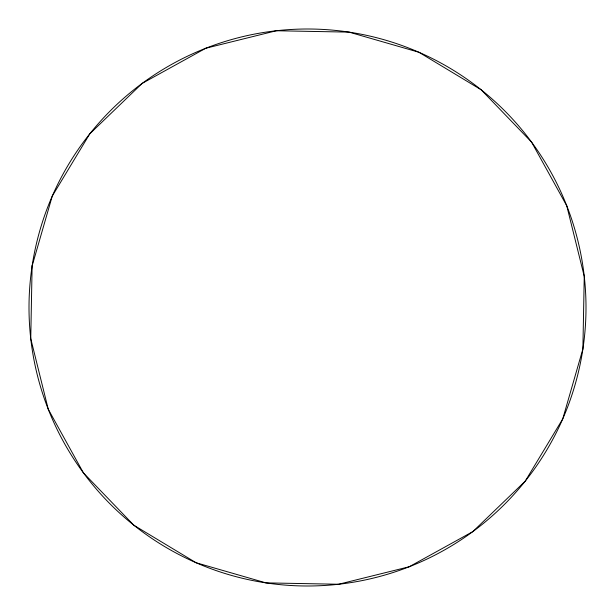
<?xml version="1.0" encoding="UTF-8"?>
<svg xmlns="http://www.w3.org/2000/svg" width="615" height="615" viewBox="0 0 615 615"><rect width="100%" height="100%" fill="white"/><g stroke="black" fill="none" stroke-linecap="round" stroke-linejoin="round"><path stroke-width="0.92" d="M32.118 265.949L30.75 338.642L48.239 409.206L83.402 472.843L133.832 525.21L196.093 562.74L265.949 582.882L338.642 584.25L409.206 566.761L472.843 531.598L525.21 481.168L562.74 418.907L582.882 349.051L584.25 276.358L566.761 205.794L531.598 142.157L481.168 89.79L418.907 52.26L349.051 32.118L276.358 30.75L205.794 48.239L142.157 83.402L89.79 133.832L52.26 196.093L32.118 265.949M133.832 525.21A278.495 278.495 0 0 0 582.882 349.051A278.495 278.495 0 0 0 205.794 48.239A278.495 278.495 0 0 0 133.832 525.21"/></g></svg>
